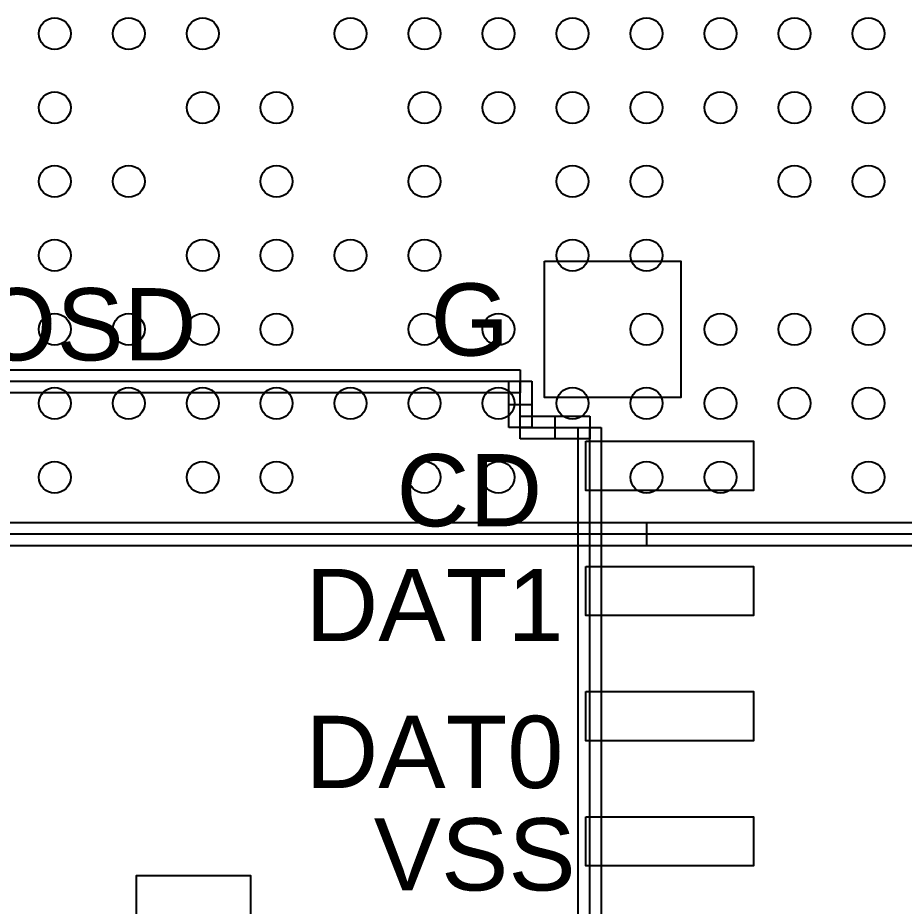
# Model space of a CAD drawing. Header units: millimetres. Extents: x -2.6 to 51, y -0.9 to 44.6.
# Drawn here: x 8.84 to 16.63, y 15.21 to 23.02 of the extents above; entities that cross this region are included whole.
import ezdxf

# ---------------------------------------------------------------- set-up
doc = ezdxf.new("R2010")
doc.units = ezdxf.units.MM
doc.header["$MEASUREMENT"] = 0
for name, color, linetype in [('BOTTOM', 11, 'Continuous'), ('SILK-BOT', 5, 'Continuous'), ('SILK-TOP', 12, 'Continuous'), ('TOP', 1, 'Continuous')]:
    doc.layers.add(name, color=color, linetype=linetype)

msp = doc.modelspace()

# ---------------------------------------------------------------- linework, layer by layer
at = {"layer": 'BOTTOM'}
for centre in [(9.1656, 22.883), (9.8159, 22.883), (10.4661, 22.883), (11.764, 22.883), (12.4143, 22.883), (13.0645, 22.883), (13.7148, 22.883), (14.365, 22.883), (15.0152, 22.883), (15.6655, 22.883), (16.3157, 22.883), (9.1656, 22.2328), (10.4661, 22.2328), (11.1138, 22.2328), (12.4143, 22.2328), (13.0645, 22.2328), (13.7148, 22.2328), (14.365, 22.2328), (15.0152, 22.2328), (15.6655, 22.2328), (16.3157, 22.2328), (9.1656, 21.5851), (9.8159, 21.5851), (11.1138, 21.5851), (12.4143, 21.5851), (13.7148, 21.5851), (14.365, 21.5851), (15.6655, 21.5851), (16.3157, 21.5851), (9.1656, 20.9349), (10.4661, 20.9349), (11.1138, 20.9349), (11.764, 20.9349), (12.4143, 20.9349), (13.7148, 20.9349), (14.365, 20.9349), (9.1656, 20.2846), (9.8159, 20.2846), (10.4661, 20.2846), (11.1138, 20.2846), (12.4143, 20.2846), (13.0645, 20.2846), (14.365, 20.2846), (15.0152, 20.2846), (15.6655, 20.2846), (16.3157, 20.2846), (9.1656, 19.6344), (9.8159, 19.6344), (10.4661, 19.6344), (11.1138, 19.6344), (11.764, 19.6344), (12.4143, 19.6344), (13.0645, 19.6344), (13.7148, 19.6344), (14.365, 19.6344), (15.0152, 19.6344), (15.6655, 19.6344), (16.3157, 19.6344), (9.1656, 18.9841), (10.4661, 18.9841), (11.1138, 18.9841), (12.4143, 18.9841), (13.0645, 18.9841), (14.365, 18.9841), (15.0152, 18.9841), (16.3157, 18.9841)]:
    msp.add_circle(centre, 0.1397, dxfattribs=at)
at = {"layer": 'SILK-BOT'}
for p, q in [((21.3652, 18.5842), (7.3648, 18.5842)), ((14.365, 18.5842), (14.365, 18.3835)), ((21.3652, 18.4838), (7.3648, 18.4838)), ((7.3648, 18.3835), (21.3652, 18.3835))]:
    msp.add_line(p, q, dxfattribs=at)
msp.add_lwpolyline([(10.885, 13.985), (9.885, 13.985), (9.885, 15.485), (10.885, 15.485), (10.885, 13.985)], dxfattribs=at)
at = {"layer": 'SILK-TOP'}
for p, q in [((1.1151, 19.9277), (13.2563, 19.9277)), ((13.2563, 19.9277), (13.2563, 19.7277)), ((1.1151, 19.8277), (13.2563, 19.8277)), ((13.1563, 19.4213), (13.1563, 19.8277)), ((13.1563, 19.8277), (13.3563, 19.8277)), ((13.2563, 19.4213), (13.2563, 19.8277)), ((13.3563, 19.8277), (13.3563, 19.4213)), ((13.2563, 19.7277), (1.1151, 19.7277)), ((13.1563, 19.6245), (13.3563, 19.6245)), ((13.2563, 19.3213), (13.2563, 19.5213)), ((13.2563, 19.5213), (13.8659, 19.5213)), ((13.5611, 19.3213), (13.5611, 19.5213)), ((13.8659, 19.5213), (13.8659, 19.3213)), ((13.3563, 19.4213), (13.1563, 19.4213)), ((13.2563, 19.4213), (13.8659, 19.4213)), ((13.7659, 6.6213), (13.7659, 19.4213)), ((13.7659, 19.4213), (13.9659, 19.4213)), ((13.8659, 6.6213), (13.8659, 19.4213)), ((13.9659, 19.4213), (13.9659, 6.6213)), ((13.8659, 19.3213), (13.2563, 19.3213))]:
    msp.add_line(p, q, dxfattribs=at)
at = {"layer": 'TOP'}
for points in [[(13.4679, 20.8849), (14.6679, 20.8849), (14.6679, 19.6849), (13.4679, 19.6849), (13.4679, 20.8849)], [(13.8313, 19.3008), (15.3045, 19.3008), (15.3045, 18.869), (13.8313, 18.869), (13.8313, 19.3008)], [(13.8313, 18.2008), (15.3045, 18.2008), (15.3045, 17.769), (13.8313, 17.769), (13.8313, 18.2008)], [(13.8313, 17.1008), (15.3045, 17.1008), (15.3045, 16.669), (13.8313, 16.669), (13.8313, 17.1008)], [(13.8313, 16.0008), (15.3045, 16.0008), (15.3045, 15.569), (13.8313, 15.569), (13.8313, 16.0008)]]:
    msp.add_lwpolyline(points, dxfattribs=at)

# ---------------------------------------------------------------- texts
at = {"layer": 'SILK-TOP', "char_height": 0.635, "attachment_point": 7, "line_spacing_factor": 0.963855}
for s, insert, width in [('\\fArial;G', (12.4679, 20.0444), 1.227922), ('\\fArial;MICROSD', (6.223, 20.0025), 4.689819), ('\\fArial;CD', (12.1679, 18.5444), 1.824669), ('\\fArial;DAT1', (11.3679, 17.5444), 2.650934), ('\\fArial;DAT0', (11.3679, 16.2444), 2.773343), ('\\fArial;VSS', (11.9679, 15.3444), 2.337259)]:
    msp.add_mtext(s, dxfattribs=dict(at, insert=insert, width=width))

doc.saveas('drawing.dxf')
